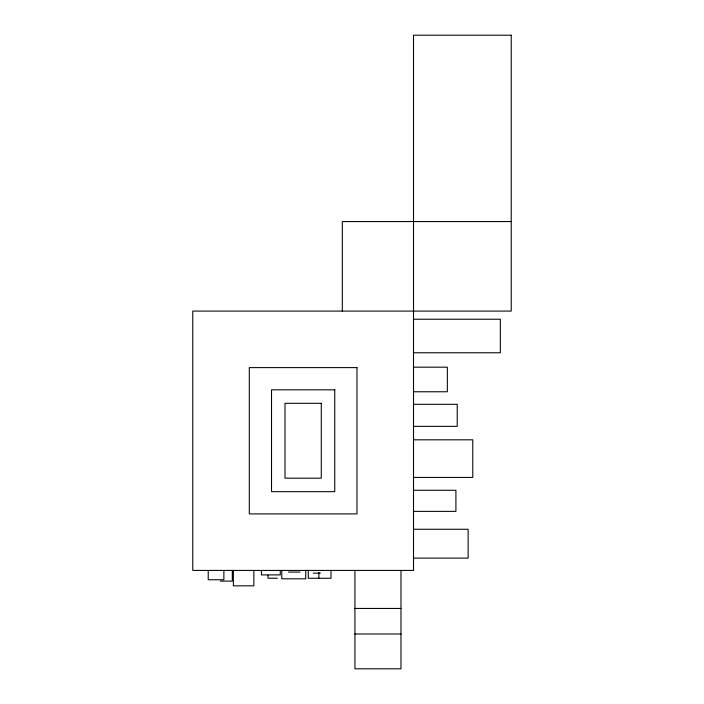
<?xml version="1.0" encoding="UTF-8"?>
<svg xmlns="http://www.w3.org/2000/svg" width="704" height="704" viewBox="0 0 704 704"><rect width="100%" height="100%" fill="white"/><g stroke="black" fill="none" stroke-linecap="round" stroke-linejoin="round"><path stroke-width="1.06" d="M511.227 221.558L342.32 221.558L342.32 311.08M413.512 319.238L500.342 319.238L500.342 352.766L413.512 352.766M413.512 367.18L447.339 367.18L447.339 391.758L413.512 391.758M413.512 404.307L457.23 404.307L457.23 426.369L413.512 426.369M413.512 439.815L472.78 439.815L472.78 477.435L413.512 477.435M413.512 490.274L455.91 490.274L455.91 511.377L413.512 511.377M413.512 529.267L468.134 529.267L468.134 558.114L413.512 558.114M288.49 572.079L300.001 572.079M313.227 573.153L320.434 573.153M277.332 578.222L267.951 578.222L267.951 575.291M220.308 581.117L232.311 581.117L232.311 570.425M354.93 608.441L400.981 608.441M354.93 634.005L400.981 634.005M400.981 570.425L400.981 668.8L354.93 668.8L354.93 570.425M330.994 570.425L330.994 578.266L308.282 578.266L308.282 570.425M318.868 572.378L318.868 578.266M305.774 570.425L305.774 578.811L281.776 578.811L281.776 570.425M280.28 570.425L280.28 574.895L261.457 574.895L261.457 570.425M253.862 570.425L253.862 585.842L233.385 585.842L233.385 570.425M223.881 570.425L223.881 579.753L208.226 579.753L208.226 570.425M511.227 35.2L413.512 35.2L413.512 570.425L192.773 570.425L192.773 311.08L511.227 311.08L511.227 35.2M356.981 367.611L249.304 367.611L249.304 513.894L356.981 513.894L356.981 367.611M334.761 389.831L271.524 389.831L271.524 491.674L334.761 491.674L334.761 389.831M321.279 403.313L285.006 403.313L285.006 478.183L321.279 478.183L321.279 403.313"/></g></svg>
